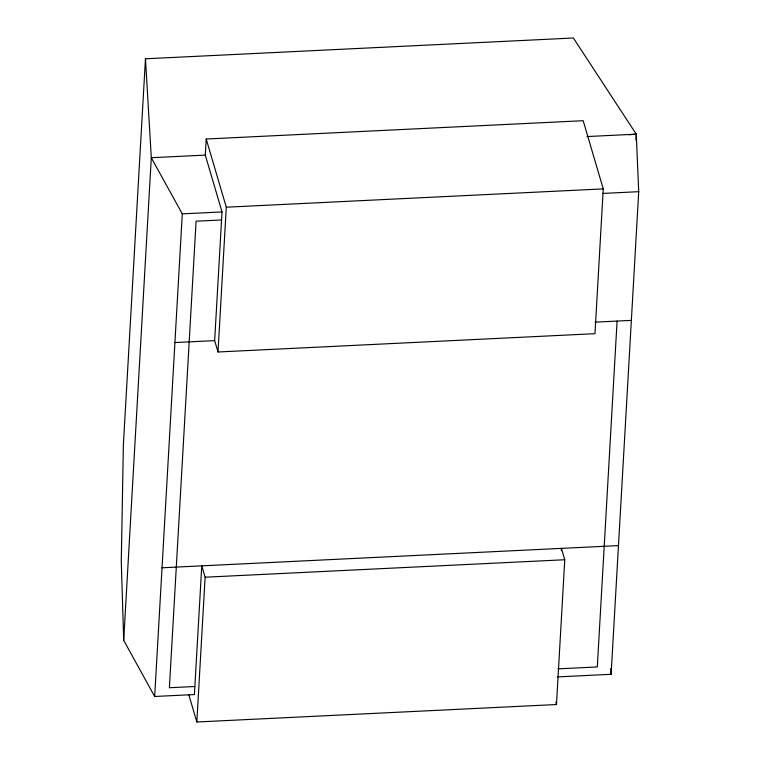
<?xml version="1.0" encoding="UTF-8"?>
<svg xmlns="http://www.w3.org/2000/svg" width="760" height="760" viewBox="0 0 760 760"><rect width="100%" height="100%" fill="white"/><g stroke="black" fill="none" stroke-linecap="round" stroke-linejoin="round"><path stroke-width="1.14" d="M557.545 676.903L611.106 674.3L638.723 191.681L636.262 134.168L573.372 38L145.464 58.795L123.367 444.885L121.277 561.422L123.69 640.347L154.669 696.483L194.408 694.545L201.77 565.848L205.114 577.211L196.831 722L556.481 704.529L564.765 559.74L561.422 548.378L561.279 550.744M123.69 640.347L151.297 157.728L145.464 58.795M154.669 696.483L182.286 213.864L151.297 157.728L205.295 155.107L222.024 211.926L214.652 340.632L218.006 351.994L594.966 333.678L603.25 188.888L583.186 120.707L206.216 139.023L205.295 155.107M218.006 351.994L226.29 207.204L206.216 139.023M617.091 321.072L597.303 666.947L557.982 668.857M635.92 140.087L636.262 134.168L586.957 136.562M629.166 134.748L636.262 134.168M226.29 207.204L603.25 188.888M182.286 213.864L222.024 211.926M602.49 193.439L638.723 191.681M221.559 219.972L196.089 221.207L169.394 687.743L194.864 686.508M174.923 342.56L214.652 340.632M595.099 322.145L631.361 320.378M162.032 567.777L618.469 545.604M205.114 577.211L564.765 559.74M555.807 702.25L556.481 704.529M188.803 694.725L196.831 722M610.859 668.429L611.106 674.3"/></g></svg>
